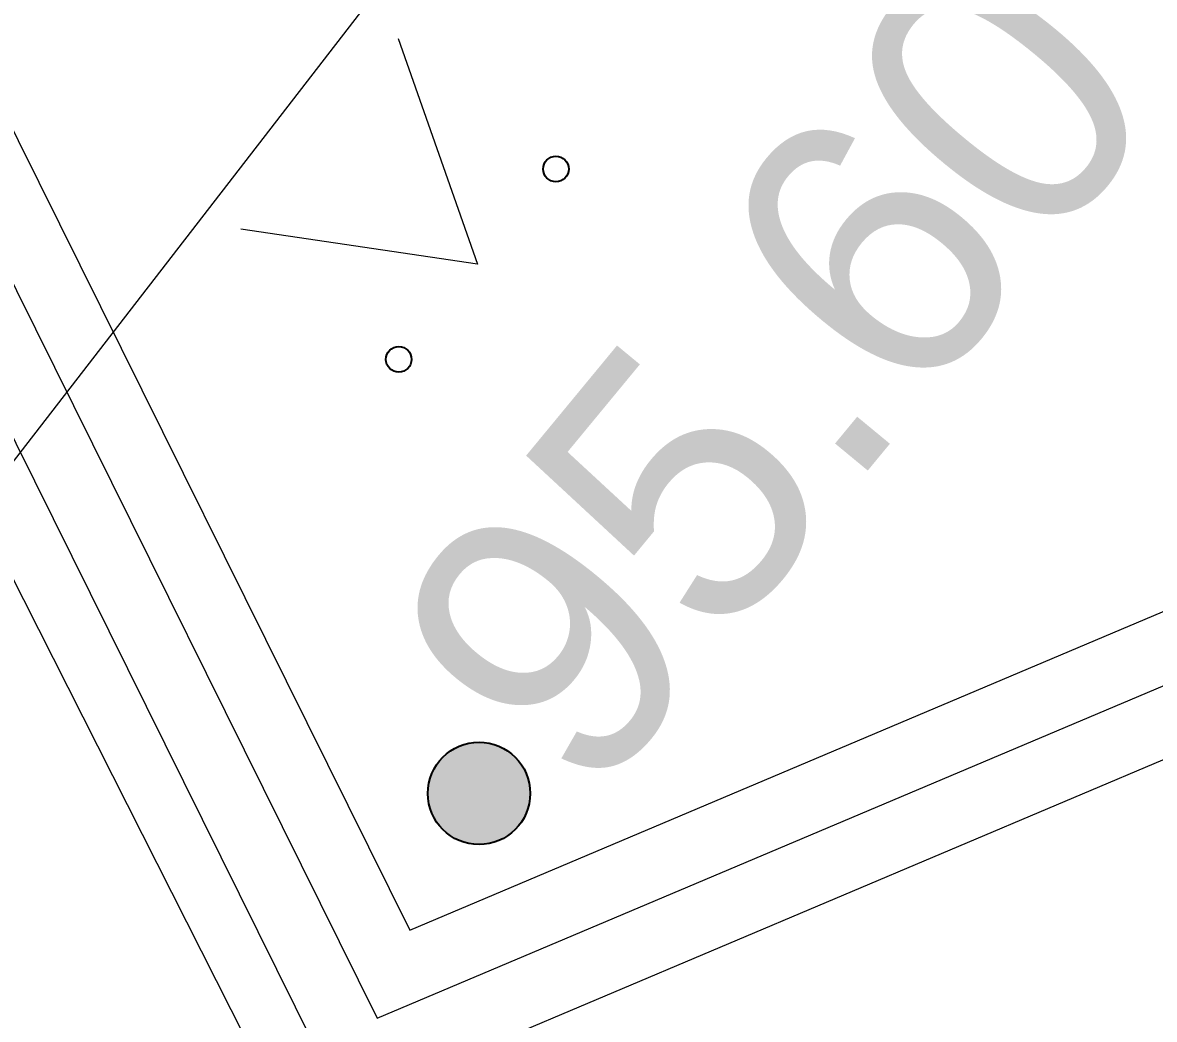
# Model space of a CAD drawing. Header units: millimetres. Extents: x -2893842 to -949497, y -1203244 to 262218.
# Drawn here: x -2246058 to -2242741, y -874183 to -871262 of the extents above; entities that cross this region are included whole.
import ezdxf

# ---------------------------------------------------------------- set-up
doc = ezdxf.new("R2010")
doc.units = ezdxf.units.MM
doc.layers.get('0').update_dxf_attribs({"lineweight": 5})
for name, color, linetype in [('!!!_ Размеры', 7, 'Continuous'), ('13_Растительность', 253, 'Continuous'), ('14_Ограждения', 253, 'Continuous'), ('35_Телефон', 253, 'Continuous'), ('61_Отметки высоты поверхности', 253, 'Continuous')]:
    doc.layers.add(name, color=color, linetype=linetype)
doc.styles.add('LIKE17', font='d431.shx')
doc.linetypes.add('g5_133_t', pattern='A,2,[27,GUGK_2005.shx,S=0.4,R=0,X=0,Y=0],2,-1', length=5)
doc.linetypes.add('g5_472', pattern='A,0,-4,[25,GUGK_2005.shx,S=0.4,R=0,X=0,Y=-0.2],0', length=4)

# ---------------------------------------------------------------- blocks, each defined once
blk = doc.blocks.new('g5_416')
at = {"linetype": 'Continuous', "lineweight": 20}
blk.add_lwpolyline([(0.3617, 0.6), (0, 0), (-0.3617, 0.6)], dxfattribs=at)
at = {"linetype": 'Continuous'}
for centre in [(-0.3617, 0), (0.3617, 0)]:
    blk.add_circle(centre, 0.0375, dxfattribs=at)
blk = doc.blocks.new('g5_330')
blk.add_hatch(color=0).paths.add_polyline_path([(-0.15, 0, 1), (0.15, 0, 1)])
at = {"color": 0}
blk.add_circle((0, 0), 0.15, dxfattribs=at)
blk = doc.blocks.new('Топо_07.04.17')
at = {"layer": '14_Ограждения', "color": 7, "linetype": 'Continuous', "lineweight": 20}
blk.add_lwpolyline([(-288991.6, -721456.3), (-295416.8, -722147.2), (-308985.5, -722005.1), (-326691.7, -722050.7), (-334645, -722382.6), (-348495.7, -723027.6), (-367239, -721924.5), (-378178.6, -721048), (-388069.8, -717183.6), (-400889, -720969.7), (-402254.2, -717200.4), (-402066.2, -717132.3), (-401878.1, -717064.1), (-400641.2, -720479.4), (-388051.8, -716761.2), (-378087.9, -720654), (-367211.3, -721525.5), (-348493.3, -722627), (-334662.7, -721983), (-326700.5, -721650.8), (-308983.9, -721605.1), (-295436.1, -721747), (-289002.3, -721055.1)], dxfattribs=at)
at = {"layer": '14_Ограждения', "color": 7, "linetype": 'g5_472', "lineweight": 20}
blk.add_lwpolyline([(-402066.2, -717132.3), (-400765.1, -720724.5), (-388060.8, -716972.4), (-378133.2, -720851), (-367225.2, -721725), (-348494.5, -722827.3), (-334653.8, -722182.8), (-326696.1, -721850.8), (-308984.7, -721805.1), (-295426.4, -721947.1), (-288996.9, -721255.7), (-285681.3, -721434.4), (-275031.7, -721591.5), (-263183.6, -722672.3), (-258775.6, -727157.3), (-250921.6, -728433), (-223495.9, -735075.3), (-216043.1, -736319), (-215233.4, -732876.9), (-209272.3, -733852.4), (-201836, -731243.7)], dxfattribs=at)
at = {"layer": '35_Телефон', "color": 6, "linetype": 'g5_133_t', "lineweight": 20}
for points in [[(-440651.4, -734996.6), (-436712.9, -731600.1), (-427276.9, -728016.6), (-408751.2, -726373), (-401761.2, -719107.6), (-393276.3, -710378.5), (-389000.9, -702881.6), (-377054.9, -701963.9)], [(-397876.5, -729574.3), (-401756.7, -719119.5)]]:
    blk.add_lwpolyline(points, dxfattribs=at)
at = {"layer": '13_Растительность', "color": 7, "linetype": 'Continuous', "lineweight": 20, "xscale": 999.9999999999995, "yscale": 999.9999999999995, "zscale": 999.9999999999995, "rotation": 43.98139083737546}
blk.add_blockref('g5_416', (-400224.2, -718562.3, -67200), dxfattribs=at)
at = {"layer": '61_Отметки высоты поверхности', "color": 7, "linetype": 'Continuous', "lineweight": 20, "xscale": 999.9999999999995, "yscale": 999.9999999999995, "zscale": 999.9999999999995, "rotation": 43.98139083737546}
blk.add_blockref('g5_330', (-400394.1, -720103.6, 19420), dxfattribs=at)
at = {"layer": '61_Отметки высоты поверхности', "color": 7, "linetype": 'Continuous', "lineweight": 15, "style": 'LIKE17'}
blk.add_text('95.60', height=800, rotation=43.9814, dxfattribs=at).set_placement((-400081.8, -720186.2, 39920))

msp = doc.modelspace()

# ---------------------------------------------------------------- block references
at = {"layer": '!!!_ Размеры', "color": 1, "lineweight": 0, "rotation": 6.471407436947433}
msp.add_blockref('Топо_07.04.17', (-1928038.79367, -112877.83782), dxfattribs=at)

doc.saveas('drawing.dxf')
